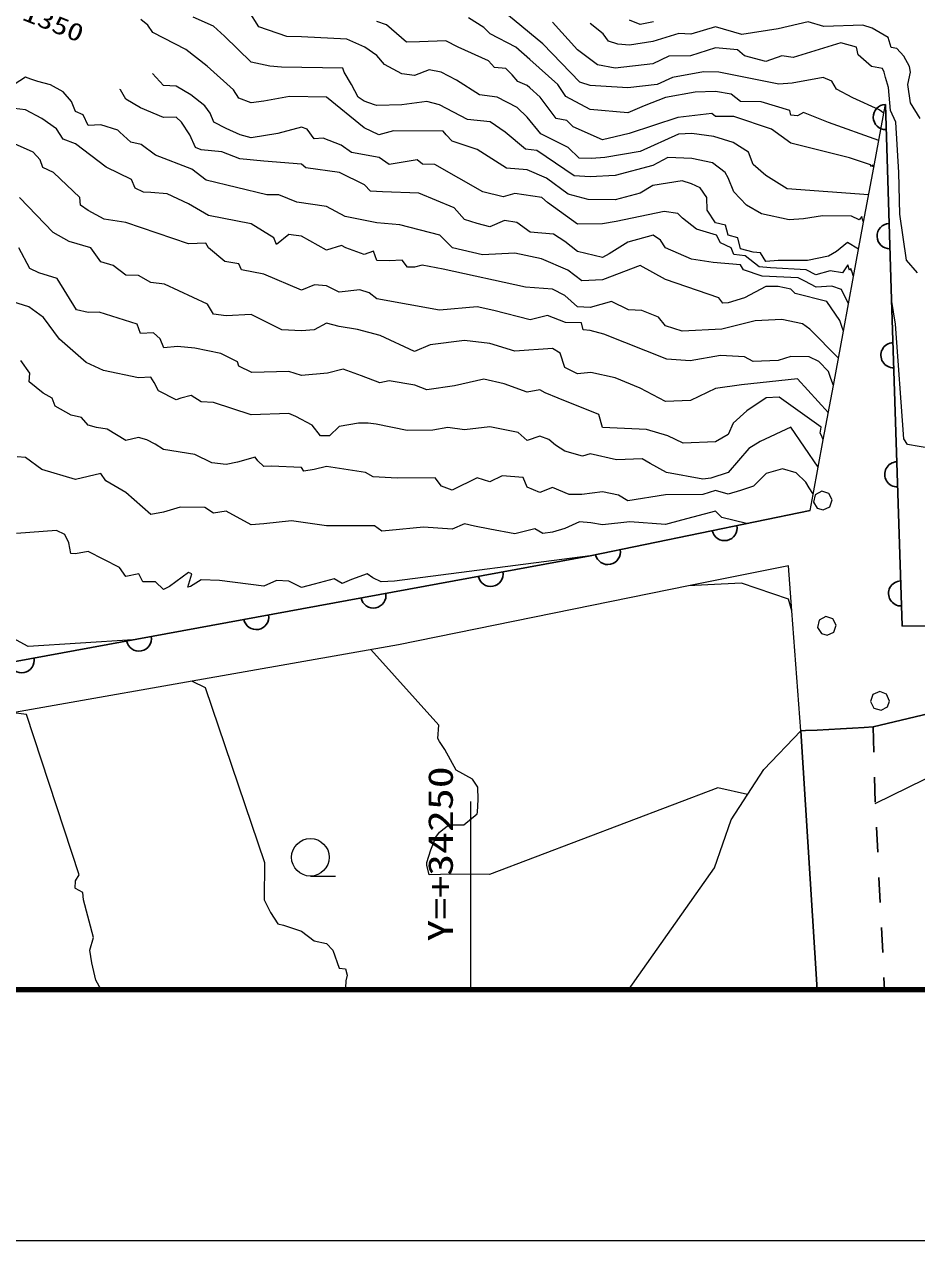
# Model space of a CAD drawing. Units: millimetres at full size, sheet at 1:500; details may follow other scales. Extents: x -209175 to 420500, y 0 to 351151.
# Drawn here: x 179817 to 215377, y 0 to 48486 of the extents above; entities that cross this region are included whole.
import ezdxf
from ezdxf.enums import TextEntityAlignment as Align

# ---------------------------------------------------------------- set-up
doc = ezdxf.new("R2010")
doc.units = ezdxf.units.MM
doc.header["$LTSCALE"] = 500
for name, color, linetype, lineweight in [('D-BGD', 7, 'Continuous', 13), ('D-BGD-EXST', 7, 'Continuous', 25), ('D-BGD-HICN', 7, 'Continuous', 13), ('D-BGD-HTXT', 7, 'Continuous', 13), ('D-BGD-LWCN', 8, 'Continuous', 13), ('D-TTL', 7, 'Continuous', 13)]:
    doc.layers.add(name, color=color, linetype=linetype, lineweight=lineweight)
doc.styles.add('ＭＳ ゴシック', font='')
doc.styles.get('ＭＳ ゴシック').set_extended_font_data('MS Gothic')

msp = doc.modelspace()

# ---------------------------------------------------------------- linework, layer by layer
at = {"layer": 'D-BGD'}
msp.add_line((191215, 14531), (192215, 14531), dxfattribs=at)
for points in [[(211137, 29106), (211256, 29748), (211657, 31918), (212058, 34089), (212460, 36260), (212861, 38431), (213262, 40602), (213664, 42773), (214065, 44944), (214129, 45289)], [(217823, 21475), (213647, 20478), (213284, 20458), (212816, 20432), (212348, 20407), (211880, 20381), (211412, 20356), (210944, 20330), (210762, 20320), (210403, 25111), (210269, 26906), (206290, 26099), (194724, 23753), (186504, 22301), (175947, 20436)], [(213647, 20478), (217823, 21475), (219176, 21537), (239304, 22459), (240822, 21854), (241613, 21158), (242378, 20135), (242775, 19459), (243715, 17589), (244376, 15916), (244680, 15146), (245600, 13281), (246408, 12049), (247362, 11196), (248982.5, 10000)], [(203892.3, 10000), (207323, 14862), (207981, 16779), (209291, 18786), (210762, 20320), (210944, 20330), (211412, 20356), (211880, 20381), (212348, 20407), (212816, 20432), (213284, 20458), (213647, 20478)], [(213727, 17424), (216355, 18711), (218132, 19283), (219396, 19448), (220297, 19565), (228580, 20203), (236986, 20507), (238610, 20221), (239746, 19629), (240657, 18674), (241748, 16595), (242263, 14690), (242670, 13183), (244038, 10371), (244435.9, 10000)]]:
    msp.add_lwpolyline(points, dxfattribs=at)
for points in [[(211645, 29126), (211911, 29250), (212007, 29528), (211873, 29790), (211591, 29874), (211336, 29729), (211263, 29444), (211418, 29194)], [(211806, 24130), (212072, 24254), (212168, 24532), (212034, 24794), (211752, 24878), (211497, 24732), (211424, 24448), (211579, 24198)], [(214290, 21510), (214177, 21781), (213903, 21889), (213636, 21765), (213540, 21487), (213675, 21226), (213956, 21141), (214213, 21286)]]:
    msp.add_lwpolyline(points, close=True, dxfattribs=at)
msp.add_circle((191215, 15281), 750, dxfattribs=at)
at = {"layer": 'D-BGD-EXST'}
for p, q in [((213647, 20478), (213673, 19478)), ((210762, 20320), (211411.6, 10000)), ((213699, 18479), (213726, 17479)), ((213774, 16480), (213824, 15481)), ((213874, 14483), (213924, 13484)), ((213974, 12485), (214024, 11486)), ((214073, 10488), (214097.4, 10000))]:
    msp.add_line(p, q, dxfattribs=at)
for points in [[(214129, 45289), (214378, 37523), (214796, 24506), (245512, 24232), (264762, 24223)], [(177758, 35783), (177235, 34008), (173922, 22780), (175260, 22320), (202361, 27305), (211137, 29106)]]:
    msp.add_lwpolyline(points, dxfattribs=at)
for centre, start, end in [((214145, 44789.3), 91.83644, 271.83644), ((214297.2, 40041.7), 91.83644, 271.83644), ((214449.6, 35294.1), 91.83924, 271.83924), ((214602, 30546.6), 91.83924, 271.83924), ((207721.7, 28405.1), 191.59716, 11.59716), ((203068.7, 27450.2), 191.59716, 11.59716), ((198399.9, 26576.4), 190.42257, 10.42257), ((214754.5, 25799), 91.83924, 271.83924), ((193728.3, 25717.1), 190.42257, 10.42257), ((189056.7, 24857.8), 190.42257, 10.42257), ((184385, 23998.5), 190.42257, 10.42257), ((179713.4, 23139.2), 190.42257, 10.42257)]:
    msp.add_arc(centre, 500, start, end, dxfattribs=at)
at = {"layer": 'D-BGD-HICN'}
for points in [[(213865, 43859), (211861, 44572), (210861, 44973), (210624, 44844), (210361, 44861), (210329, 45049), (209175, 45395), (208361, 45406), (207983, 45703), (207361, 45802), (206555, 45775), (205361, 45573), (204517, 45237), (203861, 44956), (202369, 45089), (201394, 45614), (201073, 46081), (199967, 47081), (199402, 47581), (198381, 48101), (198134, 48354), (197520, 48740)], [(212861, 38431), (212801, 38600), (212754, 38753), (212705, 38685), (212633, 38902), (212418, 38573), (211936, 38656), (211361, 38497), (210976, 38696), (209558, 38778), (209097, 38817), (208537, 39257), (208085, 39305), (207983, 39581), (207562, 39782), (207406, 40081), (206603, 40323), (206039, 40759), (205861, 40944), (205310, 41030), (203407, 40627), (202861, 40529), (201861, 40521), (200665, 41385), (200441, 41581), (199361, 41737), (198892, 41612), (198089, 41809), (196177, 42897), (195688, 42908), (195471, 43081), (194361, 42902), (193951, 43171), (192861, 43375), (192448, 43668), (191727, 43947), (191361, 43922), (191087, 44307), (190861, 44392), (189914, 44134), (188861, 43967), (188418, 44081), (187861, 44338), (187366, 44581), (187362, 44591), (187221, 44941), (187013, 45233), (186450, 45670), (185861, 46021), (185361, 46041), (184929, 46531)], [(211858, 33004), (210632, 34352), (208399, 34119), (207361, 33972), (206361, 33485), (205361, 33452), (204361, 33984), (203361, 34391), (202391, 34611), (201861, 34557), (201361, 34808), (201164, 35384), (200861, 35562), (199361, 35459), (198361, 35757), (197361, 35884), (195985, 35705), (195361, 35440), (194002, 36081), (193095, 36315), (192361, 36436), (191861, 36578), (191361, 36302), (190861, 36263), (190081, 36301), (188861, 36914), (187861, 36864), (187361, 36930), (187113, 37333), (185408, 38128), (184861, 38192), (184361, 38473), (183861, 38489), (183361, 38868), (182861, 39017), (182464, 39581), (181608, 39828), (180968, 40188), (179618, 41581)], [(202361, 27305), (194564, 26284), (194040, 26260), (193701, 26421), (193477, 26581), (192861, 26357), (192481, 26201), (192158, 26378), (191361, 26166), (190861, 26040), (190361, 26294), (189861, 26316), (189367, 26087), (187596, 26316), (186861, 26343), (186437, 26081), (186334, 26054), (186486, 26581), (186361, 26634), (185596, 26081), (185361, 25951), (185040, 26260), (184539, 26259), (184380, 26581), (183861, 26469), (183609, 26829), (182361, 27465), (181861, 27375), (181668, 27388), (181595, 27815), (181426, 28146), (181093, 28313), (179510, 28190)], [(182885, 10000), (182666, 10386), (182512, 11081), (182431, 11581), (182572, 12081), (182175, 13581), (182153, 13873), (181861, 14037), (181837, 14057), (181861, 14348), (182007, 14581), (179901, 20968), (179381, 21043), (179384, 21043)]]:
    msp.add_lwpolyline(points, dxfattribs=at)
at = {"layer": 'D-BGD-HTXT'}
msp.add_line((197611, 10000), (197611, 17500), dxfattribs=at)
at = {"layer": 'D-BGD-LWCN'}
for points in [[(213463, 41688), (210213, 41933), (209361, 42458), (208861, 42903), (208669, 43389), (208058, 43778), (207294, 44014), (206413, 44133), (205891, 44111), (204361, 43412), (202954, 43174), (202419, 43139), (201931, 43151), (201495, 43581), (200396, 44116), (199861, 44787), (199452, 45172), (198658, 45581), (197956, 45676), (197045, 46265), (196432, 46581), (195954, 46674), (195361, 46445), (194861, 46509), (194167, 46887), (193861, 47239), (193388, 47581), (192672, 47892), (190861, 47984), (190278, 47998), (189167, 48387), (188783, 49003)], [(213062, 39518), (212623, 39784), (212183, 39436), (211857, 39246), (211026, 39074), (209861, 39075), (209361, 39038), (209155, 39375), (208861, 39407), (208361, 39540), (208255, 39975), (207861, 40078), (207763, 40483), (207361, 40570), (207025, 41081), (207014, 41581), (206747, 41967), (206410, 42130), (206033, 42253), (204861, 42060), (204361, 41761), (203361, 41486), (202288, 41508), (201489, 41709), (200628, 42348), (199861, 42682), (199030, 42750), (197861, 43502), (196861, 43824), (196630, 44081), (196502, 44222), (194526, 44246), (193941, 44081), (193361, 44358), (191864, 45581), (190389, 45609), (189361, 45419), (188861, 45361), (188361, 45542), (188153, 45873), (187100, 46820), (186259, 47479), (184943, 48163), (184737, 48457), (184458, 48678)], [(213262, 40602), (213222, 40718), (213189, 40822), (213092, 40686), (212784, 40837), (211626, 40856), (210872, 40733), (210300, 40696), (209198, 40932), (208602, 41276), (208090, 41810), (207861, 42370), (207746, 42581), (207247, 42967), (206414, 43134), (205459, 43179), (204861, 42853), (203361, 42458), (202361, 42408), (201728, 42448), (200241, 43461), (199788, 43508), (198972, 44192), (198375, 44595), (197474, 44694), (196361, 45277), (195861, 45404), (194861, 45273), (193861, 45251), (193772, 45283), (193361, 45426), (193118, 45581), (192861, 46081), (192568, 46581), (192513, 46733), (190063, 46783), (189597, 46817), (188861, 46983), (187792, 48012), (187361, 48411), (186550, 48770)], [(213664, 42773), (213642, 42835), (213624, 42891), (213573, 42818), (213538, 42882), (212700, 43167), (210360, 43743), (209591, 44311), (208094, 44814), (207361, 44806), (207216, 44936), (205861, 44776), (203916, 44136), (203361, 44003), (202861, 43875), (201682, 44402), (201434, 44654), (201005, 44725), (200367, 45581), (199965, 45951), (199861, 46046), (199484, 46204), (199255, 46475), (199005, 46725), (198549, 46769), (198315, 47035), (197111, 47581), (196612, 47832), (195571, 47791), (195052, 47772), (194249, 48469), (193861, 48600)], [(214065, 44944), (214062, 44952), (214060, 44960), (214053, 44950), (214048, 44959), (213975, 45011), (213884, 45079), (212830, 45550), (212182, 45902), (211999, 46219), (211652, 46372), (210420, 46140), (209880, 46100), (207487, 46581), (206876, 46596), (205643, 46363), (205034, 46081), (203861, 45951), (202795, 46015), (202361, 46043), (201991, 46169), (201960, 46180), (200482, 47702), (199114, 48834)], [(215410, 38581), (214978, 39081), (214703, 40923), (214669, 42581), (214552, 44581), (214336, 45056), (214251, 45971), (214141, 46361), (214075, 46581), (214010, 46730), (213578, 46798), (213052, 47272), (212974, 47581), (212361, 47749), (210449, 47169), (210007, 47227), (209361, 47009), (208515, 47235), (208243, 47463), (207361, 47547), (206361, 47236), (205496, 47216), (204861, 46911), (203361, 46740), (202655, 46875), (201861, 47467), (200861, 48577)], [(215515, 44735), (215135, 45355), (215026, 46081), (215131, 46581), (215090, 46810), (214861, 47211), (214585, 47528), (214361, 47558), (214246, 47966), (213610, 48330), (213232, 48452), (211679, 48399), (211049, 48581), (209861, 48305), (208410, 48081), (207361, 48380), (206379, 48099), (205899, 48119), (204861, 47804), (203937, 47657), (203471, 47691), (203098, 47818), (202890, 48110), (202361, 48512)], [(204895, 48581), (204361, 48480), (203930, 48650)], [(212460, 36260), (212381, 36483), (212318, 36684), (211797, 37442), (210539, 37759), (210361, 37927), (209861, 38040), (209361, 38038), (208511, 37581), (207861, 37390), (207648, 37368), (207490, 37581), (205361, 38318), (204361, 38872), (202861, 38302), (202035, 38255), (201469, 38689), (200421, 39141), (199361, 39370), (198076, 39296), (196879, 39581), (196374, 40081), (194779, 40499), (193861, 40569), (192601, 40821), (191861, 41224), (190682, 41402), (189964, 41684), (189474, 41694), (187057, 42277), (186486, 42706), (185046, 43266), (184478, 43698), (184064, 43784), (183629, 44189), (183546, 44266), (182861, 44484), (182361, 44454), (182157, 44877), (181861, 45016), (181695, 45415), (181361, 45799), (180861, 46070), (180361, 46205), (180082, 46302), (179861, 46379), (179416, 46081)], [(212661, 37346), (212378, 37909), (211991, 38051), (211375, 38012), (210920, 38247), (210660, 38380), (209222, 38442), (208481, 38701), (208361, 38895), (207265, 38985), (206402, 39122), (205361, 39576), (205168, 39888), (204880, 40081), (203861, 39806), (203118, 39338), (202861, 39193), (201861, 39436), (201361, 39835), (200898, 40118), (199980, 40200), (199443, 40581), (198952, 40672), (198361, 40419), (197861, 40541), (197361, 40710), (196948, 41168), (195538, 41758), (194089, 41809), (193615, 41835), (193371, 42081), (192374, 42581), (191041, 42761), (190861, 42917), (189361, 43028), (188400, 43120), (187687, 43407), (186861, 43480), (186632, 43581), (186407, 44081), (186081, 44581), (185861, 44787), (185361, 44777), (184441, 45161), (183861, 45496), (183649, 45869), (183623, 45881)], [(212259, 35175), (211117, 36337), (210823, 36543), (210004, 36724), (208947, 36667), (207610, 36330), (206032, 36252), (205361, 36468), (205088, 36808), (204429, 37081), (203887, 37107), (203220, 37440), (202361, 37201), (201861, 37225), (201361, 37670), (200861, 37930), (199783, 38003), (196506, 38726), (195668, 38888), (195361, 38810), (195092, 38812), (194878, 39081), (194361, 39052), (193861, 39074), (193727, 39447), (193361, 39312), (192623, 39581), (192455, 39675), (191861, 39489), (190861, 40038), (190549, 40081), (190361, 40102), (189861, 39703), (189759, 39979), (188861, 40527), (187151, 40871), (186361, 41330), (185513, 41733), (184861, 41778), (184571, 41791), (184230, 41950), (184082, 42302), (183078, 42798), (181861, 43719), (181361, 43905), (181098, 44318), (180514, 44734), (179861, 45076), (179411, 45131)], [(212058, 34089), (211961, 34366), (211863, 34642), (211479, 35046), (211096, 35232), (210361, 35242), (209861, 35086), (208861, 35049), (208516, 35236), (207559, 35279), (206347, 35067), (205419, 35139), (202913, 36133), (202361, 36287), (202090, 36310), (202019, 36581), (201378, 36598), (200660, 36880), (199981, 36701), (198529, 37081), (197861, 37229), (196367, 37087), (193861, 37539), (193563, 37783), (193180, 37900), (192361, 37811), (191861, 38061), (191379, 38099), (190861, 37892), (189361, 38520), (188473, 38693), (188361, 38937), (187806, 39026), (187158, 39581), (187048, 39768), (186361, 39738), (183861, 40581), (182996, 40716), (182361, 41059), (182052, 41272), (182030, 41581), (180984, 42581), (180558, 42778), (180453, 43081), (180175, 43395), (178092, 44312)], [(211657, 31918), (211602, 32074), (211528, 32189), (211572, 32427), (209900, 33620), (209377, 33597), (208607, 33081), (208067, 32581), (207861, 32138), (207361, 31841), (206071, 31791), (205454, 32081), (204609, 32329), (202861, 32408), (202712, 32932), (201093, 33581), (200574, 33794), (200361, 33916), (199861, 33825), (198934, 34154), (198124, 34344), (196958, 34081), (195861, 33912), (195381, 34101), (194361, 34272), (193979, 34199), (193249, 34469), (192525, 34745), (191901, 34581), (190861, 34481), (190361, 34646), (188888, 34608), (188361, 34860), (188314, 35034), (187650, 35370), (186613, 35581), (185923, 35643), (185372, 35592), (185230, 35950), (184963, 36183), (184443, 36163), (184310, 36530), (182796, 37016), (182361, 36992), (181889, 37109), (181131, 38351), (180392, 38581), (180030, 38750), (179598, 39581)], [(211457, 30834), (210361, 32425), (209141, 31861), (208685, 31581), (207861, 30619), (207175, 30395), (206861, 30355), (205401, 30621), (204758, 30978), (204441, 31161), (203410, 31130), (202361, 31360), (202058, 31278), (201361, 31475), (200986, 31706), (200713, 31933), (200361, 32073), (199861, 31896), (199494, 32214), (198361, 32442), (197361, 32320), (196699, 32419), (196090, 32310), (195077, 32297), (193832, 32552), (193516, 32581), (193136, 32581), (192361, 32458), (191975, 32081), (191613, 32081), (191283, 32503), (190635, 32855), (190361, 32977), (188861, 32924), (187361, 33417), (186861, 33435), (186465, 33685), (186049, 33581), (185861, 33521), (185161, 33881), (184985, 34205), (184861, 34420), (184361, 34400), (182971, 34691), (182282, 35002), (181221, 35941), (180575, 36795), (180001, 37221), (179361, 37426)], [(215942, 31581), (215015, 31735), (214861, 31969), (214538, 36540), (214378, 37523)], [(211256, 29748), (211243, 29783), (211095, 30012), (210963, 30230), (210575, 30611), (210025, 30772), (209385, 30581), (208875, 30081), (208361, 29900), (207861, 29756), (207361, 29899), (206861, 29738), (205361, 29736), (203861, 29495), (203492, 29712), (202861, 29856), (202028, 29748), (201525, 29745), (200861, 30017), (200361, 29826), (199861, 30030), (199695, 30415), (198861, 30493), (198361, 30250), (197861, 30412), (196861, 29917), (196437, 30081), (196194, 30414), (194671, 30391), (193722, 30442), (193407, 30627), (191861, 30866), (191361, 30736), (190957, 30677), (190861, 30822), (189648, 30868), (189361, 30863), (189121, 31081), (189011, 31231), (188312, 31032), (187861, 30941), (187287, 31007), (186615, 31335), (185361, 31543), (185031, 31751), (184698, 31918), (184361, 32021), (183861, 31890), (183122, 32342), (182696, 32416), (182361, 32506), (182095, 32815), (181689, 32909), (181041, 33261), (180925, 33581), (180562, 33782), (180012, 34232), (180034, 34581), (179676, 35081)], [(208589, 28583), (207608, 28828), (207361, 29074), (206002, 28722), (205361, 28553), (203940, 28660), (202861, 28539), (202392, 28612), (201940, 28660), (201361, 28391), (200861, 28243), (200475, 28195), (200158, 28378), (199361, 28179), (198361, 28367), (197757, 28477), (197361, 28573), (196861, 28359), (195718, 28438), (194361, 28310), (194063, 28283), (193777, 28497), (191861, 28489), (190469, 28689), (189361, 28581), (188861, 28537), (187861, 29081), (187361, 28993), (187004, 29224), (186025, 29245), (185361, 29036), (184861, 28941), (183861, 29819), (183063, 30283), (182863, 30581), (181861, 30336), (180514, 30734), (179861, 31221), (179526, 31246)], [(184145, 23954), (179966, 23686), (179361, 24020), (178861, 24067), (177861, 23408), (177361, 23189), (176370, 23090), (175861, 22960), (175563, 22783), (175361, 22817), (175317, 23037), (174694, 23414), (174434, 23654), (175010, 26466)], [(210403, 25111), (210266, 25574), (208394, 26214), (207053, 26141), (206290, 26099)], [(208638, 17786), (207459, 18046), (198358, 14601), (196848, 14611), (195953, 14581), (195861, 14970), (195850, 15070), (196021, 15581), (196214, 16081), (196361, 16285), (196729, 16581), (197336, 16581), (197861, 17014), (197872, 17081), (197904, 17581), (197887, 18081), (197675, 18395), (197029, 18749), (196579, 19581), (196361, 19895), (196295, 20015), (196331, 20551), (193628, 23560)], [(186504, 22301), (187017, 22055), (189386, 15081), (189371, 13581), (189630, 13081), (189914, 12634), (190151, 12581), (190861, 12342), (191361, 11950), (191861, 11840), (192112, 11581), (192361, 10869), (192621, 10841), (192682, 10581), (192635, 10355), (192609, 10081), (192570.7, 10000)]]:
    msp.add_lwpolyline(points, dxfattribs=at)
at = {"layer": 'D-TTL'}
msp.add_lwpolyline([(0, 0), (0, 297000), (420500, 297000), (420500, 0)], close=True, dxfattribs=at)
at = {"layer": 'D-TTL', "color": 2, "lineweight": 140}
msp.add_lwpolyline([(10000, 10000), (10000, 287000), (410500, 287000), (410500, 10000)], close=True, dxfattribs=at)

# ---------------------------------------------------------------- texts
at = {"layer": 'D-BGD-HICN', "style": 'ＭＳ ゴシック', "width": 1.3}
msp.add_text('1350', height=705, rotation=338.182, dxfattribs=at).set_placement((179614, 48482.1), align=Align.BOTTOM_LEFT)
at = {"layer": 'D-BGD-HTXT', "style": 'ＭＳ ゴシック', "width": 1.3}
msp.add_text('Y=+34250', height=987.1, rotation=90, dxfattribs=at).set_placement((197190.1, 11925), align=Align.BOTTOM_LEFT)

doc.saveas('drawing.dxf')
